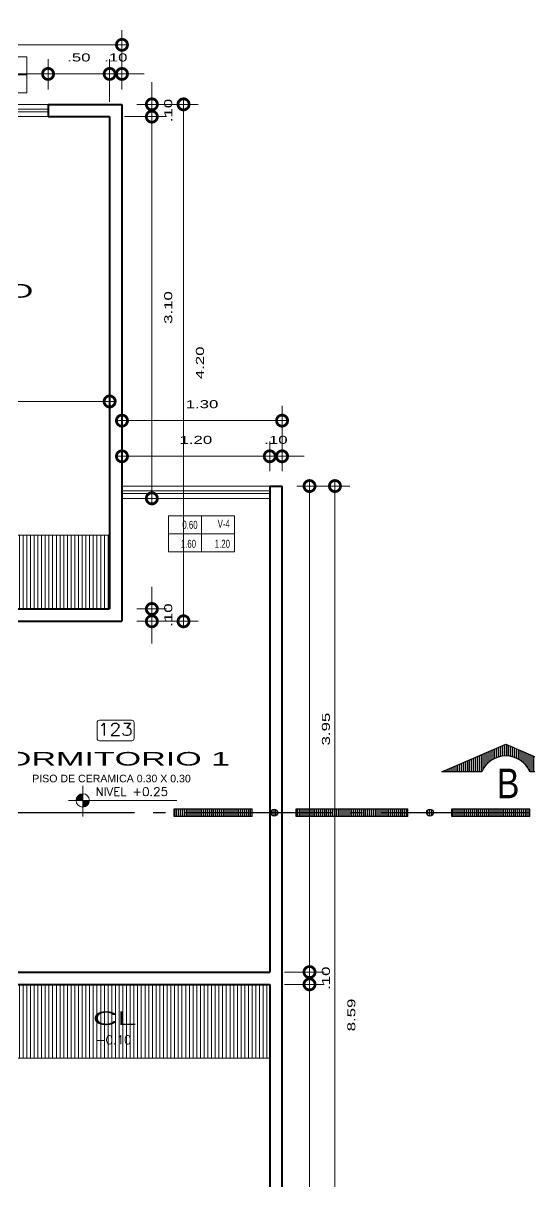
# Model space of a CAD drawing. Header units: inches. Extents: x 155.3 to 248.5, y 20.6 to 88.6.
# Drawn here: x 186.51 to 190.62, y 71.01 to 80.43 of the extents above; entities that cross this region are included whole.
import ezdxf
from ezdxf.enums import TextEntityAlignment as Align

# ---------------------------------------------------------------- set-up
doc = ezdxf.new("R2010")
doc.units = ezdxf.units.IN
doc.header["$MEASUREMENT"] = 0
doc.linetypes.add('ACAD_ISO04W100', pattern=[30, 24, -3, 0, -3])
doc.linetypes.add('CONTINUA', pattern=[0])
for name, color, linetype in [('COTAS', 252, 'Continuous'), ('EJES', 1, 'Continuous'), ('MURO', 7, 'Continuous'), ('MURO BAJO', 144, 'Continuous'), ('TEXTOS PLANTA', 7, 'Continuous'), ('TEXTURAS', 251, 'Continuous'), ('VENTANAS', 40, 'Continuous')]:
    doc.layers.add(name, color=color, linetype=linetype)
doc.styles.add('ARIAL', font='ARIALN.TTF')
doc.styles.add('Celso', font='swissel.ttf', dxfattribs={"width": 1.5})
doc.styles.add('ROMANS', font='romans', dxfattribs={"width": 1.1, "height": 1})
doc.styles.get("Standard").update_dxf_attribs({"font": 'arial.ttf'})
doc.dimstyles.new('PLANTA 1-50', dxfattribs={"dimtxt": 0.065, "dimasz": 0.18, "dimexe": 0.12, "dimexo": 0.12, "dimgap": 0.1, "dimtad": 2, "dimzin": 4, "dimdsep": 46, "dimtxsty": 'Celso', "dimblk": 'DOTSMALL', "dimcen": 0.065, "dimdle": 0.05, "dimclrd": 14, "dimclre": 251, "dimclrt": 256, "dimaunit": 1, "dimadec": 4, "dimazin": 1, "dimtfac": 1, "dimtix": 1, "dimtmove": 0, "dimatfit": 3, "dimldrblk": 'DOTSMALL', "dimfxl": 1, "dimlwd": 9, "dimlwe": 9, "dimarcsym": 0})
pattern_1 = [(90, (346.255625, 0), (0.03, 2e-18), [])]

# ---------------------------------------------------------------- blocks, each defined once
blk = doc.blocks.new('_DotSmall')
at = {"color": 0, "linetype": 'ByBlock', "lineweight": 0, "const_width": 0.5}
blk.add_lwpolyline([(-0.0625, 0, 1), (0.0625, 0, 1)], format="xyb", close=True, dxfattribs=at)
blk = doc.blocks.new('*D79')
at = {"layer": 'COTAS', "color": 251, "linetype": 'CONTINUA', "lineweight": 9, "transparency": 16777216}
blk.add_line((184.9084, 79.8889), (184.9084, 80.136), dxfattribs=at)
at = {"layer": 'COTAS', "color": 251, "linetype": 'Continuous', "lineweight": 9, "transparency": 16777216}
blk.add_line((186.7084, 79.8889), (186.7084, 80.136), dxfattribs=at)
at = {"layer": 'COTAS', "color": 14, "linetype": 'CONTINUA', "lineweight": 9, "transparency": 16777216}
blk.add_line((184.8584, 80.016), (186.7584, 80.016), dxfattribs=at)
at = {"layer": 'Defpoints', "color": 0, "lineweight": 0, "transparency": 16777216}
for p in [(186.7084, 80.016), (184.9084, 79.7689), (186.7084, 79.7689)]:
    blk.add_point(p, dxfattribs=at)
at = {"layer": 'COTAS', "color": 14, "lineweight": 9, "transparency": 16777216, "xscale": 0.18, "yscale": 0.18, "zscale": 0.18, "rotation": 180}
blk.add_blockref('_DotSmall', (184.9084, 80.016), dxfattribs=at)
at = {"layer": 'COTAS', "color": 14, "lineweight": 9, "transparency": 16777216, "xscale": 0.18, "yscale": 0.18, "zscale": 0.18}
blk.add_blockref('_DotSmall', (186.7084, 80.016), dxfattribs=at)
at = {"layer": 'COTAS', "lineweight": 0, "transparency": 16777216, "insert": (185.8084, 80.1494), "char_height": 0.065, "attachment_point": 5, "style": 'Celso'}
blk.add_mtext('1.80', dxfattribs=at)
blk = doc.blocks.new('*D80')
at = {"layer": 'COTAS', "color": 251, "linetype": 'CONTINUA', "lineweight": 9, "transparency": 16777216}
blk.add_line((186.7084, 79.8889), (186.7084, 80.136), dxfattribs=at)
at = {"layer": 'COTAS', "color": 251, "linetype": 'Continuous', "lineweight": 9, "transparency": 16777216}
blk.add_line((187.2084, 79.7889), (187.2084, 80.136), dxfattribs=at)
at = {"layer": 'COTAS', "color": 14, "linetype": 'CONTINUA', "lineweight": 9, "transparency": 16777216}
blk.add_line((186.6584, 80.016), (187.2584, 80.016), dxfattribs=at)
at = {"layer": 'Defpoints', "color": 0, "lineweight": 0, "transparency": 16777216}
for p in [(187.2084, 80.016), (186.7084, 79.7689), (187.2084, 79.6689)]:
    blk.add_point(p, dxfattribs=at)
at = {"layer": 'COTAS', "color": 14, "lineweight": 9, "transparency": 16777216, "xscale": 0.18, "yscale": 0.18, "zscale": 0.18, "rotation": 180}
blk.add_blockref('_DotSmall', (186.7084, 80.016), dxfattribs=at)
at = {"layer": 'COTAS', "color": 14, "lineweight": 9, "transparency": 16777216, "xscale": 0.18, "yscale": 0.18, "zscale": 0.18}
blk.add_blockref('_DotSmall', (187.2084, 80.016), dxfattribs=at)
at = {"layer": 'COTAS', "lineweight": 0, "transparency": 16777216, "insert": (186.9584, 80.1494), "char_height": 0.065, "attachment_point": 5, "style": 'Celso'}
blk.add_mtext('.50', dxfattribs=at)
blk = doc.blocks.new('*D81')
at = {"layer": 'COTAS', "color": 251, "linetype": 'CONTINUA', "lineweight": 9, "transparency": 16777216}
blk.add_line((187.2084, 79.7889), (187.2084, 80.136), dxfattribs=at)
at = {"layer": 'COTAS', "color": 251, "linetype": 'Continuous', "lineweight": 9, "transparency": 16777216}
blk.add_line((187.3084, 79.8889), (187.3084, 80.136), dxfattribs=at)
at = {"layer": 'COTAS', "color": 14, "linetype": 'CONTINUA', "lineweight": 9, "transparency": 16777216}
for p, q in [((187.2084, 80.016), (187.0284, 80.016)), ((187.2084, 80.016), (187.3084, 80.016)), ((187.3084, 80.016), (187.4884, 80.016))]:
    blk.add_line(p, q, dxfattribs=at)
at = {"layer": 'Defpoints', "color": 0, "lineweight": 0, "transparency": 16777216}
for p in [(187.3084, 80.016), (187.3084, 79.7689), (187.2084, 79.6689)]:
    blk.add_point(p, dxfattribs=at)
at = {"layer": 'COTAS', "color": 14, "lineweight": 9, "transparency": 16777216, "xscale": 0.18, "yscale": 0.18, "zscale": 0.18}
blk.add_blockref('_DotSmall', (187.2084, 80.016), dxfattribs=at)
at = {"layer": 'COTAS', "color": 14, "lineweight": 9, "transparency": 16777216, "xscale": 0.18, "yscale": 0.18, "zscale": 0.18, "rotation": 180}
blk.add_blockref('_DotSmall', (187.3084, 80.016), dxfattribs=at)
at = {"layer": 'COTAS', "lineweight": 0, "transparency": 16777216, "insert": (187.2584, 80.1494), "char_height": 0.065, "attachment_point": 5, "style": 'Celso'}
blk.add_mtext('.10', dxfattribs=at)
blk = doc.blocks.new('*D82')
at = {"layer": 'COTAS', "color": 251, "linetype": 'Continuous', "lineweight": 9, "transparency": 16777216}
blk.add_line((184.3084, 79.8889), (184.3084, 80.3724), dxfattribs=at)
at = {"layer": 'COTAS', "color": 251, "linetype": 'CONTINUA', "lineweight": 9, "transparency": 16777216}
blk.add_line((187.3084, 79.8889), (187.3084, 80.3724), dxfattribs=at)
at = {"layer": 'COTAS', "color": 14, "linetype": 'CONTINUA', "lineweight": 9, "transparency": 16777216}
blk.add_line((187.3584, 80.2524), (184.2584, 80.2524), dxfattribs=at)
at = {"layer": 'Defpoints', "color": 0, "lineweight": 0, "transparency": 16777216}
for p in [(184.3084, 80.2524), (184.3084, 79.7689), (187.3084, 79.7689)]:
    blk.add_point(p, dxfattribs=at)
at = {"layer": 'COTAS', "color": 14, "lineweight": 9, "transparency": 16777216, "xscale": 0.18, "yscale": 0.18, "zscale": 0.18, "rotation": 180}
blk.add_blockref('_DotSmall', (184.3084, 80.2524), dxfattribs=at)
at = {"layer": 'COTAS', "color": 14, "lineweight": 9, "transparency": 16777216, "xscale": 0.18, "yscale": 0.18, "zscale": 0.18}
blk.add_blockref('_DotSmall', (187.3084, 80.2524), dxfattribs=at)
at = {"layer": 'COTAS', "lineweight": 0, "transparency": 16777216, "insert": (185.8084, 80.3857), "char_height": 0.065, "attachment_point": 5, "style": 'Celso'}
blk.add_mtext('3.00', dxfattribs=at)
blk = doc.blocks.new('*D301')
at = {"layer": 'COTAS', "color": 251, "linetype": 'Continuous', "lineweight": 9, "transparency": 16777216}
blk.add_line((184.3084, 77.5489), (184.3084, 77.2348), dxfattribs=at)
at = {"layer": 'COTAS', "color": 251, "linetype": 'CONTINUA', "lineweight": 9, "transparency": 16777216}
blk.add_line((187.2084, 77.5489), (187.2084, 77.2348), dxfattribs=at)
at = {"layer": 'COTAS', "color": 14, "linetype": 'CONTINUA', "lineweight": 9, "transparency": 16777216}
blk.add_line((187.2584, 77.3548), (184.2584, 77.3548), dxfattribs=at)
at = {"layer": 'Defpoints', "color": 0, "lineweight": 0, "transparency": 16777216}
for p in [(184.3084, 77.6689), (187.2084, 77.6689), (184.3084, 77.3548)]:
    blk.add_point(p, dxfattribs=at)
at = {"layer": 'COTAS', "color": 14, "lineweight": 9, "transparency": 16777216, "xscale": 0.18, "yscale": 0.18, "zscale": 0.18, "rotation": 180}
blk.add_blockref('_DotSmall', (184.3084, 77.3548), dxfattribs=at)
at = {"layer": 'COTAS', "color": 14, "lineweight": 9, "transparency": 16777216, "xscale": 0.18, "yscale": 0.18, "zscale": 0.18}
blk.add_blockref('_DotSmall', (187.2084, 77.3548), dxfattribs=at)
at = {"layer": 'COTAS', "lineweight": 0, "transparency": 16777216, "insert": (185.7584, 77.2214), "char_height": 0.065, "attachment_point": 5, "style": 'Celso'}
blk.add_mtext('2.90', dxfattribs=at)
blk = doc.blocks.new('*D305')
at = {"layer": 'COTAS', "color": 251, "linetype": 'CONTINUA', "lineweight": 9, "transparency": 16777216}
blk.add_line((187.3084, 76.7875), (187.3084, 77.0292), dxfattribs=at)
at = {"layer": 'COTAS', "color": 251, "linetype": 'Continuous', "lineweight": 9, "transparency": 16777216}
blk.add_line((188.5084, 76.7875), (188.5084, 77.0292), dxfattribs=at)
at = {"layer": 'COTAS', "color": 14, "linetype": 'CONTINUA', "lineweight": 9, "transparency": 16777216}
blk.add_line((187.2584, 76.9092), (188.5584, 76.9092), dxfattribs=at)
at = {"layer": 'Defpoints', "color": 0, "lineweight": 0, "transparency": 16777216}
for p in [(188.5084, 76.9092), (187.3084, 76.6675), (188.5084, 76.6675)]:
    blk.add_point(p, dxfattribs=at)
at = {"layer": 'COTAS', "color": 14, "lineweight": 9, "transparency": 16777216, "xscale": 0.18, "yscale": 0.18, "zscale": 0.18, "rotation": 180}
blk.add_blockref('_DotSmall', (187.3084, 76.9092), dxfattribs=at)
at = {"layer": 'COTAS', "color": 14, "lineweight": 9, "transparency": 16777216, "xscale": 0.18, "yscale": 0.18, "zscale": 0.18}
blk.add_blockref('_DotSmall', (188.5084, 76.9092), dxfattribs=at)
at = {"layer": 'COTAS', "lineweight": 0, "transparency": 16777216, "insert": (187.9084, 77.0426), "char_height": 0.065, "attachment_point": 5, "style": 'Celso'}
blk.add_mtext('1.20', dxfattribs=at)
blk = doc.blocks.new('*D306')
at = {"layer": 'COTAS', "color": 251, "linetype": 'CONTINUA', "lineweight": 9, "transparency": 16777216}
blk.add_line((188.5084, 76.7875), (188.5084, 77.0292), dxfattribs=at)
at = {"layer": 'COTAS', "color": 251, "linetype": 'Continuous', "lineweight": 9, "transparency": 16777216}
blk.add_line((188.6084, 76.7875), (188.6084, 77.0292), dxfattribs=at)
at = {"layer": 'COTAS', "color": 14, "linetype": 'CONTINUA', "lineweight": 9, "transparency": 16777216}
for p, q in [((188.5084, 76.9092), (188.3284, 76.9092)), ((188.5084, 76.9092), (188.6084, 76.9092)), ((188.6084, 76.9092), (188.7884, 76.9092))]:
    blk.add_line(p, q, dxfattribs=at)
at = {"layer": 'Defpoints', "color": 0, "lineweight": 0, "transparency": 16777216}
for p in [(188.6084, 76.9092), (188.5084, 76.6675), (188.6084, 76.6675)]:
    blk.add_point(p, dxfattribs=at)
at = {"layer": 'COTAS', "color": 14, "lineweight": 9, "transparency": 16777216, "xscale": 0.18, "yscale": 0.18, "zscale": 0.18}
blk.add_blockref('_DotSmall', (188.5084, 76.9092), dxfattribs=at)
at = {"layer": 'COTAS', "color": 14, "lineweight": 9, "transparency": 16777216, "xscale": 0.18, "yscale": 0.18, "zscale": 0.18, "rotation": 180}
blk.add_blockref('_DotSmall', (188.6084, 76.9092), dxfattribs=at)
at = {"layer": 'COTAS', "lineweight": 0, "transparency": 16777216, "insert": (188.5584, 77.0426), "char_height": 0.065, "attachment_point": 5, "style": 'Celso'}
blk.add_mtext('.10', dxfattribs=at)
blk = doc.blocks.new('*D307')
at = {"layer": 'COTAS', "color": 251, "linetype": 'CONTINUA', "lineweight": 9, "transparency": 16777216}
blk.add_line((188.7284, 76.6675), (188.9512, 76.6675), dxfattribs=at)
at = {"layer": 'COTAS', "color": 14, "linetype": 'CONTINUA', "lineweight": 9, "transparency": 16777216}
blk.add_line((188.8312, 76.7175), (188.8312, 72.6689), dxfattribs=at)
at = {"layer": 'COTAS', "color": 251, "linetype": 'Continuous', "lineweight": 9, "transparency": 16777216}
blk.add_line((188.6284, 72.7189), (188.9512, 72.7189), dxfattribs=at)
at = {"layer": 'Defpoints', "color": 0, "lineweight": 0, "transparency": 16777216}
for p in [(188.6084, 76.6675), (188.5084, 72.7189), (188.8312, 72.7189)]:
    blk.add_point(p, dxfattribs=at)
at = {"layer": 'COTAS', "color": 14, "lineweight": 9, "transparency": 16777216, "xscale": 0.18, "yscale": 0.18, "zscale": 0.18}
for p, rotation in [((188.8312, 76.6675), 90), ((188.8312, 72.7189), 270)]:
    blk.add_blockref('_DotSmall', p, dxfattribs=dict(at, rotation=rotation))
at = {"layer": 'COTAS', "lineweight": 0, "transparency": 16777216, "insert": (188.9646, 74.6932), "char_height": 0.065, "attachment_point": 5, "rotation": 90, "style": 'Celso'}
blk.add_mtext('3.95', dxfattribs=at)
blk = doc.blocks.new('*D308')
at = {"layer": 'COTAS', "color": 14, "linetype": 'CONTINUA', "lineweight": 9, "transparency": 16777216}
for p, q in [((188.8312, 72.7189), (188.8312, 72.8989)), ((188.8312, 72.7189), (188.8312, 72.6189)), ((188.8312, 72.6189), (188.8312, 72.4389))]:
    blk.add_line(p, q, dxfattribs=at)
at = {"layer": 'COTAS', "color": 251, "linetype": 'CONTINUA', "lineweight": 9, "transparency": 16777216}
blk.add_line((188.6284, 72.7189), (188.9512, 72.7189), dxfattribs=at)
at = {"layer": 'COTAS', "color": 251, "linetype": 'Continuous', "lineweight": 9, "transparency": 16777216}
blk.add_line((188.6284, 72.6189), (188.9512, 72.6189), dxfattribs=at)
at = {"layer": 'Defpoints', "color": 0, "lineweight": 0, "transparency": 16777216}
for p in [(188.5084, 72.7189), (188.5084, 72.6189), (188.8312, 72.6189)]:
    blk.add_point(p, dxfattribs=at)
at = {"layer": 'COTAS', "color": 14, "lineweight": 9, "transparency": 16777216, "xscale": 0.18, "yscale": 0.18, "zscale": 0.18}
for p, rotation in [((188.8312, 72.7189), 270), ((188.8312, 72.6189), 90)]:
    blk.add_blockref('_DotSmall', p, dxfattribs=dict(at, rotation=rotation))
at = {"layer": 'COTAS', "lineweight": 0, "transparency": 16777216, "insert": (188.9646, 72.6689), "char_height": 0.065, "attachment_point": 5, "rotation": 90, "style": 'Celso'}
blk.add_mtext('.10', dxfattribs=at)
blk = doc.blocks.new('*D309')
at = {"layer": 'COTAS', "color": 251, "linetype": 'CONTINUA', "lineweight": 9, "transparency": 16777216}
blk.add_line((188.6284, 72.6189), (188.9512, 72.6189), dxfattribs=at)
at = {"layer": 'COTAS', "color": 14, "linetype": 'CONTINUA', "lineweight": 9, "transparency": 16777216}
blk.add_line((188.8312, 72.6689), (188.8312, 68.023), dxfattribs=at)
at = {"layer": 'COTAS', "color": 251, "linetype": 'Continuous', "lineweight": 9, "transparency": 16777216}
blk.add_line((188.7284, 68.073), (188.9512, 68.073), dxfattribs=at)
at = {"layer": 'Defpoints', "color": 0, "lineweight": 0, "transparency": 16777216}
for p in [(188.5084, 72.6189), (188.6084, 68.073), (188.8312, 68.073)]:
    blk.add_point(p, dxfattribs=at)
at = {"layer": 'COTAS', "color": 14, "lineweight": 9, "transparency": 16777216, "xscale": 0.18, "yscale": 0.18, "zscale": 0.18}
for p, rotation in [((188.8312, 72.6189), 90), ((188.8312, 68.073), 270)]:
    blk.add_blockref('_DotSmall', p, dxfattribs=dict(at, rotation=rotation))
at = {"layer": 'COTAS', "lineweight": 0, "transparency": 16777216, "insert": (188.9646, 70.3459), "char_height": 0.065, "attachment_point": 5, "rotation": 90, "style": 'Celso'}
blk.add_mtext('4.55', dxfattribs=at)
blk = doc.blocks.new('*D310')
at = {"layer": 'COTAS', "color": 251, "linetype": 'Continuous', "lineweight": 9, "transparency": 16777216}
blk.add_line((188.7284, 76.6675), (189.1579, 76.6675), dxfattribs=at)
at = {"layer": 'COTAS', "color": 14, "linetype": 'CONTINUA', "lineweight": 9, "transparency": 16777216}
blk.add_line((189.0379, 68.023), (189.0379, 76.7175), dxfattribs=at)
at = {"layer": 'COTAS', "color": 251, "linetype": 'CONTINUA', "lineweight": 9, "transparency": 16777216}
blk.add_line((188.7284, 68.073), (189.1579, 68.073), dxfattribs=at)
at = {"layer": 'Defpoints', "color": 0, "lineweight": 0, "transparency": 16777216}
for p in [(188.6084, 76.6675), (189.0379, 76.6675), (188.6084, 68.073)]:
    blk.add_point(p, dxfattribs=at)
at = {"layer": 'COTAS', "color": 14, "lineweight": 9, "transparency": 16777216, "xscale": 0.18, "yscale": 0.18, "zscale": 0.18}
for p, rotation in [((189.0379, 76.6675), 90), ((189.0379, 68.073), 270)]:
    blk.add_blockref('_DotSmall', p, dxfattribs=dict(at, rotation=rotation))
at = {"layer": 'COTAS', "lineweight": 0, "transparency": 16777216, "insert": (189.1713, 72.3702), "char_height": 0.065, "attachment_point": 5, "rotation": 90, "style": 'Celso'}
blk.add_mtext('8.59', dxfattribs=at)
blk = doc.blocks.new('*D319')
at = {"layer": 'COTAS', "color": 14, "linetype": 'CONTINUA', "lineweight": 9, "transparency": 16777216}
for p, q in [((187.551, 75.6689), (187.551, 75.8489)), ((187.551, 75.5689), (187.551, 75.6689)), ((187.551, 75.5689), (187.551, 75.3889))]:
    blk.add_line(p, q, dxfattribs=at)
at = {"layer": 'COTAS', "color": 251, "linetype": 'Continuous', "lineweight": 9, "transparency": 16777216}
blk.add_line((187.4284, 75.6689), (187.671, 75.6689), dxfattribs=at)
at = {"layer": 'COTAS', "color": 251, "linetype": 'CONTINUA', "lineweight": 9, "transparency": 16777216}
blk.add_line((187.4284, 75.5689), (187.671, 75.5689), dxfattribs=at)
at = {"layer": 'Defpoints', "color": 0, "lineweight": 0, "transparency": 16777216}
for p in [(187.3084, 75.6689), (187.551, 75.6689), (187.3084, 75.5689)]:
    blk.add_point(p, dxfattribs=at)
at = {"layer": 'COTAS', "color": 14, "lineweight": 9, "transparency": 16777216, "xscale": 0.18, "yscale": 0.18, "zscale": 0.18}
for p, rotation in [((187.551, 75.6689), 270), ((187.551, 75.5689), 90)]:
    blk.add_blockref('_DotSmall', p, dxfattribs=dict(at, rotation=rotation))
at = {"layer": 'COTAS', "lineweight": 0, "transparency": 16777216, "insert": (187.6843, 75.6189), "char_height": 0.065, "attachment_point": 5, "rotation": 90, "style": 'Celso'}
blk.add_mtext('.10', dxfattribs=at)
blk = doc.blocks.new('*D320')
at = {"layer": 'COTAS', "color": 251, "linetype": 'Continuous', "lineweight": 9, "transparency": 16777216}
blk.add_line((187.3284, 79.6689), (187.671, 79.6689), dxfattribs=at)
at = {"layer": 'COTAS', "color": 14, "linetype": 'CONTINUA', "lineweight": 9, "transparency": 16777216}
blk.add_line((187.551, 76.5175), (187.551, 79.7189), dxfattribs=at)
at = {"layer": 'COTAS', "color": 251, "linetype": 'CONTINUA', "lineweight": 9, "transparency": 16777216}
blk.add_line((187.4284, 76.5675), (187.671, 76.5675), dxfattribs=at)
at = {"layer": 'Defpoints', "color": 0, "lineweight": 0, "transparency": 16777216}
for p in [(187.2084, 79.6689), (187.551, 79.6689), (187.3084, 76.5675)]:
    blk.add_point(p, dxfattribs=at)
at = {"layer": 'COTAS', "color": 14, "lineweight": 9, "transparency": 16777216, "xscale": 0.18, "yscale": 0.18, "zscale": 0.18}
for p, rotation in [((187.551, 79.6689), 90), ((187.551, 76.5675), 270)]:
    blk.add_blockref('_DotSmall', p, dxfattribs=dict(at, rotation=rotation))
at = {"layer": 'COTAS', "lineweight": 0, "transparency": 16777216, "insert": (187.6843, 78.1182), "char_height": 0.065, "attachment_point": 5, "rotation": 90, "style": 'Celso'}
blk.add_mtext('3.10', dxfattribs=at)
blk = doc.blocks.new('*D321')
at = {"layer": 'COTAS', "color": 14, "linetype": 'CONTINUA', "lineweight": 9, "transparency": 16777216}
for p, q in [((187.551, 79.7689), (187.551, 79.9489)), ((187.551, 79.6689), (187.551, 79.7689)), ((187.551, 79.6689), (187.551, 79.4889))]:
    blk.add_line(p, q, dxfattribs=at)
at = {"layer": 'COTAS', "color": 251, "linetype": 'Continuous', "lineweight": 9, "transparency": 16777216}
blk.add_line((187.4284, 79.7689), (187.671, 79.7689), dxfattribs=at)
at = {"layer": 'COTAS', "color": 251, "linetype": 'CONTINUA', "lineweight": 9, "transparency": 16777216}
blk.add_line((187.3284, 79.6689), (187.671, 79.6689), dxfattribs=at)
at = {"layer": 'Defpoints', "color": 0, "lineweight": 0, "transparency": 16777216}
for p in [(187.3084, 79.7689), (187.551, 79.7689), (187.2084, 79.6689)]:
    blk.add_point(p, dxfattribs=at)
at = {"layer": 'COTAS', "color": 14, "lineweight": 9, "transparency": 16777216, "xscale": 0.18, "yscale": 0.18, "zscale": 0.18}
for p, rotation in [((187.551, 79.7689), 270), ((187.551, 79.6689), 90)]:
    blk.add_blockref('_DotSmall', p, dxfattribs=dict(at, rotation=rotation))
at = {"layer": 'COTAS', "lineweight": 0, "transparency": 16777216, "insert": (187.6843, 79.7189), "char_height": 0.065, "attachment_point": 5, "rotation": 90, "style": 'Celso'}
blk.add_mtext('.10', dxfattribs=at)
blk = doc.blocks.new('*D322')
at = {"layer": 'COTAS', "color": 251, "linetype": 'CONTINUA', "lineweight": 9, "transparency": 16777216}
blk.add_line((187.4284, 79.7689), (187.9283, 79.7689), dxfattribs=at)
at = {"layer": 'COTAS', "color": 14, "linetype": 'CONTINUA', "lineweight": 9, "transparency": 16777216}
blk.add_line((187.8083, 79.8189), (187.8083, 75.5189), dxfattribs=at)
at = {"layer": 'COTAS', "color": 251, "linetype": 'Continuous', "lineweight": 9, "transparency": 16777216}
blk.add_line((187.4284, 75.5689), (187.9283, 75.5689), dxfattribs=at)
at = {"layer": 'Defpoints', "color": 0, "lineweight": 0, "transparency": 16777216}
for p in [(187.3084, 79.7689), (187.3084, 75.5689), (187.8083, 75.5689)]:
    blk.add_point(p, dxfattribs=at)
at = {"layer": 'COTAS', "color": 14, "lineweight": 9, "transparency": 16777216, "xscale": 0.18, "yscale": 0.18, "zscale": 0.18}
for p, rotation in [((187.8083, 79.7689), 90), ((187.8083, 75.5689), 270)]:
    blk.add_blockref('_DotSmall', p, dxfattribs=dict(at, rotation=rotation))
at = {"layer": 'COTAS', "lineweight": 0, "transparency": 16777216, "insert": (187.9417, 77.6689), "char_height": 0.065, "attachment_point": 5, "rotation": 90, "style": 'Celso'}
blk.add_mtext('4.20', dxfattribs=at)
blk = doc.blocks.new('*D343')
at = {"layer": 'COTAS', "color": 251, "linetype": 'CONTINUA', "lineweight": 9, "transparency": 16777216}
blk.add_line((187.3084, 76.7875), (187.3084, 77.319), dxfattribs=at)
at = {"layer": 'COTAS', "color": 251, "linetype": 'Continuous', "lineweight": 9, "transparency": 16777216}
blk.add_line((188.6084, 76.7875), (188.6084, 77.319), dxfattribs=at)
at = {"layer": 'COTAS', "color": 14, "linetype": 'CONTINUA', "lineweight": 9, "transparency": 16777216}
blk.add_line((187.2584, 77.199), (188.6584, 77.199), dxfattribs=at)
at = {"layer": 'Defpoints', "color": 0, "lineweight": 0, "transparency": 16777216}
for p in [(188.6084, 77.199), (187.3084, 76.6675), (188.6084, 76.6675)]:
    blk.add_point(p, dxfattribs=at)
at = {"layer": 'COTAS', "color": 14, "lineweight": 9, "transparency": 16777216, "xscale": 0.18, "yscale": 0.18, "zscale": 0.18, "rotation": 180}
blk.add_blockref('_DotSmall', (187.3084, 77.199), dxfattribs=at)
at = {"layer": 'COTAS', "color": 14, "lineweight": 9, "transparency": 16777216, "xscale": 0.18, "yscale": 0.18, "zscale": 0.18}
blk.add_blockref('_DotSmall', (188.6084, 77.199), dxfattribs=at)
at = {"layer": 'COTAS', "lineweight": 0, "transparency": 16777216, "insert": (187.9584, 77.3324), "char_height": 0.065, "attachment_point": 5, "style": 'Celso'}
blk.add_mtext('1.30', dxfattribs=at)
blk = doc.blocks.new('LCOR-V-I-S')
h = blk.add_hatch()
h.set_pattern_fill('ANSI31', color=256, scale=0.1, angle=135, style=0)
h.set_pattern_definition([(180, (44.807254, 118.602375), (-3e-18, 0.0125), [])])
h.paths.add_polyline_path([(-0.2622, 1.3396), (-0.4401, 0.9284), (-0.2622, 0.5171), (-0.2622, 0.7747, -0.66397), (-0.2622, 1.082)])
h = blk.add_hatch()
h.set_pattern_fill('ANSI31', color=256, scale=0.1, angle=135, style=0)
h.set_pattern_definition([(180, (39.368808, -115.127626), (2e-16, -0.0125), [])])
h.paths.add_polyline_path([(-0.025, -1.1992), (0.025, -1.1992), (0.025, -0.6992), (-0.025, -0.6992)])
h.paths.add_polyline_path([(-0.0223, -0.5578, 1), (0.0219, -0.5578, 1)])
h.paths.add_polyline_path([(-0.025, -0.4172), (0.025, -0.4172), (0.025, 0.3), (-0.025, 0.3)])
h.paths.add_polyline_path([(-0.0223, 0.4412, 1), (0.0219, 0.4412, 1)])
h.paths.add_polyline_path([(-0.025, 0.582), (0.025, 0.582), (0.025, 1.082), (-0.025, 1.082)])
at = {"color": 2}
for p, q in [((-0.025, 0.582), (-0.025, 1.082)), ((0.025, 1.082), (-0.025, 1.082)), ((0.025, 1.082), (0.025, 0.582)), ((0.025, 0.582), (-0.025, 0.582)), ((-0.025, -0.4172), (-0.025, 0.3)), ((0.025, 0.3), (-0.025, 0.3)), ((0.025, 0.3), (0.025, -0.4172)), ((0.025, -0.4172), (-0.025, -0.4172)), ((0.025, -0.6992), (-0.025, -0.6992)), ((-0.025, -1.1992), (-0.025, -0.6992)), ((0.025, -0.6992), (0.025, -1.1992)), ((0.025, -1.1992), (-0.025, -1.1992))]:
    blk.add_line(p, q, dxfattribs=at)
blk.add_lwpolyline([(-0.4401, 0.9284), (-0.2622, 1.3396), (-0.2622, 1.082, 0.66397), (-0.2622, 0.7747), (-0.2622, 0.5171)], format="xyb", close=True, dxfattribs=at)
for centre in [(-0.0002, 0.4412), (-0.0002, -0.5578)]:
    blk.add_circle(centre, 0.0221, dxfattribs=at)
at = {"style": 'ARIAL', "flags": 4}
blk.add_attdef('CORTE', text='', height=0.19, dxfattribs=at).set_placement((-0.1865, 0.8395), align=Align.CENTER)

msp = doc.modelspace()

# ---------------------------------------------------------------- hatches: boundary and pattern name
at = {"layer": 'TEXTOS PLANTA', "lineweight": 9}
h = msp.add_hatch(color=7, dxfattribs=at)
h.paths.add_polyline_path([(186.9356, 74.1134), (186.9903, 74.1134), (186.9903, 74.1681, 0.414214)])
h.paths.add_polyline_path([(186.9903, 74.1134), (186.9903, 74.0588, 0.414214), (187.0449, 74.1134)])
at = {"layer": 'TEXTURAS', "lineweight": 0}
h = msp.add_hatch(dxfattribs=at)
h.set_pattern_fill('_USER', color=251, scale=0.03, angle=90, style=0, pattern_type=0)
h.set_pattern_definition(pattern_1)
h.paths.add_polyline_path([(185.2111, 76.2689), (187.2084, 76.2689), (187.2084, 75.6689), (185.2111, 75.6689)])
h = msp.add_hatch(dxfattribs=at)
h.set_pattern_fill('_USER', color=251, scale=0.03, angle=90, style=0, pattern_type=0)
h.set_pattern_definition(pattern_1)
h.paths.add_polyline_path([(185.9111, 72.6189), (188.5084, 72.6189), (188.5084, 72.0189), (185.9111, 72.0189)])

# ---------------------------------------------------------------- linework, layer by layer
at = {"layer": 'EJES', "linetype": 'ACAD_ISO04W100', "lineweight": 30, "ltscale": 0.05}
msp.add_line((184.6111, 74.0144), (190.6198, 74.0144), dxfattribs=at)
at = {"layer": 'MURO', "color": 7, "lineweight": 40}
for p, q in [((186.7084, 79.7689), (186.7084, 79.6689)), ((186.7084, 79.7689), (187.3084, 79.7689)), ((187.3084, 79.7689), (187.3084, 75.5689)), ((186.7084, 79.6689), (187.2084, 79.6689)), ((187.2084, 79.6689), (187.2084, 75.6689)), ((188.5084, 76.6675), (188.5084, 72.7189)), ((188.5084, 76.6675), (188.6084, 76.6675)), ((188.6084, 68.073), (188.6084, 76.6675)), ((185.2111, 75.6689), (187.2084, 75.6689)), ((185.1111, 75.5689), (187.3084, 75.5689)), ((185.8111, 72.7189), (188.5084, 72.7189)), ((185.9111, 72.6189), (188.5084, 72.6189)), ((188.5084, 72.6189), (188.5084, 68.073))]:
    msp.add_line(p, q, dxfattribs=at)
at = {"layer": 'MURO BAJO', "lineweight": 15}
for p, q in [((186.7084, 79.7689), (184.9084, 79.7689)), ((184.9084, 79.6689), (186.7084, 79.6689)), ((188.5084, 76.6675), (187.3084, 76.6675)), ((188.5084, 76.5675), (187.3084, 76.5675))]:
    msp.add_line(p, q, dxfattribs=at)
at = {"layer": 'TEXTOS PLANTA', "color": 7, "lineweight": 9}
for p, q in [((186.9903, 74.2323), (186.9903, 73.9841)), ((186.8731, 74.1134), (187.7545, 74.1134))]:
    msp.add_line(p, q, dxfattribs=at)
for points in [[(186.5354, 80.1554), (186.0003, 80.1554), (186.0003, 79.8635), (186.5354, 79.8635), (186.5354, 80.1554)], [(186.5354, 80.0094), (186.0003, 80.0094)], [(188.2219, 76.4257), (187.6868, 76.4257), (187.6868, 76.1338), (188.2219, 76.1338), (188.2219, 76.4257)], [(187.9543, 76.4257), (187.9543, 76.1338)], [(188.2219, 76.2797), (187.6868, 76.2797)]]:
    msp.add_lwpolyline(points, dxfattribs=at)
msp.add_lwpolyline([(187.3872, 74.7652), (187.1267, 74.7652, 0.414214), (187.1067, 74.7452), (187.1067, 74.6177, 0.414214), (187.1267, 74.5977), (187.3872, 74.5977, 0.414214), (187.4072, 74.6177), (187.4072, 74.7452, 0.414214)], format="xyb", close=True, dxfattribs=at)
msp.add_circle((186.9903, 74.1134), 0.0546, dxfattribs=at)
at = {"layer": 'TEXTURAS', "color": 251, "lineweight": 0}
for p, q in [((185.2111, 76.2689), (187.2084, 76.2689)), ((185.9111, 72.0189), (188.5084, 72.0189))]:
    msp.add_line(p, q, dxfattribs=at)
at = {"layer": 'VENTANAS', "lineweight": 20}
for p, q in [((186.7084, 79.7289), (184.9084, 79.7289)), ((184.9084, 79.7089), (186.7084, 79.7089)), ((188.5084, 76.6275), (187.3084, 76.6275)), ((188.5084, 76.6075), (187.3084, 76.6075))]:
    msp.add_line(p, q, dxfattribs=at)

# ---------------------------------------------------------------- block references
at = {"lineweight": 0}
ref = msp.add_blockref('LCOR-V-I-S', (189.2504, 74.0144), dxfattribs=dict(at, xscale=1.265625, yscale=1.265625, zscale=1.265625, rotation=270))
ref.add_attrib('CORTE', 'B', dxfattribs={"color": 6, "height": 0.2405, "style": 'ARIAL', "flags": 4}).set_placement((190.5354, 74.1313), align=Align.RIGHT)

# ---------------------------------------------------------------- texts
at = {"layer": 'TEXTOS PLANTA', "color": 7, "lineweight": 9}
for s, height, width, p in [('DORMITORIO', 0.11, 1.8, (184.7916, 78.1982)), ('0.60', 0.06486, 0.7, (187.7988, 76.3202)), ('V-4', 0.06486, 0.7, (188.0854, 76.3284)), ('1.60', 0.06486, 0.7, (187.7865, 76.1662)), ('1.20', 0.06486, 0.7, (188.0621, 76.1662)), ('DORMITORIO 1', 0.11, 1.8, (186.1584, 74.3969)), ('CL', 0.11, 1.8, (187.0726, 72.2888))]:
    msp.add_text(s, height=height, dxfattribs=dict(at, width=width)).set_placement(p)
at = {"layer": 'TEXTOS PLANTA', "color": 7, "lineweight": 9, "style": 'ROMANS', "width": 1.1}
msp.add_text('123', height=0.1, dxfattribs=at).set_placement((187.2541, 74.6902), align=Align.MIDDLE_CENTER)
at = {"layer": 'TEXTOS PLANTA', "color": 7, "lineweight": 9}
msp.add_text('PISO DE CERAMICA 0.30 X 0.30', height=0.061427, dxfattribs=at).set_placement((186.5797, 74.2607))
at = {"layer": 'TEXTOS PLANTA', "color": 7, "lineweight": 9, "style": 'ROMANS'}
for s, p in [('NIVEL +0.25', (187.0938, 74.1494)), ('+0.10', (187.0969, 72.1332))]:
    msp.add_text(s, height=0.07, dxfattribs=at).set_placement(p)

# ---------------------------------------------------------------- dimensions: what is measured, and where the dimension line sits
at = {"layer": 'COTAS', "lineweight": 0}
for base, p1, p2, picture, middle in [((184.3084, 80.2524), (187.3084, 79.7689), (184.3084, 79.7689), '*D82', (185.8084, 80.3857)), ((184.3084, 77.3548), (187.2084, 77.6689), (184.3084, 77.6689), '*D301', (185.7584, 77.2214)), ((188.6084, 77.199), (187.3084, 76.6675), (188.6084, 76.6675), '*D343', (187.9584, 77.3324)), ((188.5084, 76.9092), (187.3084, 76.6675), (188.5084, 76.6675), '*D305', (187.9084, 77.0426))]:
    dim = msp.add_linear_dim(base=base, p1=p1, p2=p2, dimstyle='PLANTA 1-50', dxfattribs=at)
    dim.commit()
    dim.dimension.update_dxf_attribs({"geometry": picture, "text_midpoint": middle})
for base, p1, p2, picture, middle in [((186.7084, 80.016), (184.9084, 79.7689), (186.7084, 79.7689), '*D79', (185.8084, 80.1494)), ((187.2084, 80.016), (186.7084, 79.7689), (187.2084, 79.6689), '*D80', (186.9584, 80.1494)), ((187.3084, 80.016), (187.2084, 79.6689), (187.3084, 79.7689), '*D81', (187.2584, 80.1494)), ((188.6084, 76.9092), (188.5084, 76.6675), (188.6084, 76.6675), '*D306', (188.5584, 77.0426))]:
    dim = msp.add_linear_dim(base=base, p1=p1, p2=p2, dimstyle='PLANTA 1-50', override={"dimtmove": 1}, dxfattribs=at)
    dim.commit()
    dim.dimension.update_dxf_attribs({"geometry": picture, "text_midpoint": middle})
for base, p1, p2, picture, middle in [((187.551, 79.7689), (187.2084, 79.6689), (187.3084, 79.7689), '*D321', (187.6843, 79.7189)), ((187.551, 79.6689), (187.3084, 76.5675), (187.2084, 79.6689), '*D320', (187.6843, 78.1182)), ((188.8312, 72.6189), (188.5084, 72.7189), (188.5084, 72.6189), '*D308', (188.9646, 72.6689)), ((188.8312, 68.073), (188.5084, 72.6189), (188.6084, 68.073), '*D309', (188.9646, 70.3459))]:
    dim = msp.add_linear_dim(base=base, p1=p1, p2=p2, angle=90, dimstyle='PLANTA 1-50', override={"dimtmove": 1}, dxfattribs=at)
    dim.commit()
    dim.dimension.update_dxf_attribs({"geometry": picture, "text_midpoint": middle})
for base, p1, p2, picture, middle in [((187.8083, 75.5689), (187.3084, 79.7689), (187.3084, 75.5689), '*D322', (187.9417, 77.6689)), ((188.8312, 72.7189), (188.6084, 76.6675), (188.5084, 72.7189), '*D307', (188.9646, 74.6932)), ((189.0379, 76.6675), (188.6084, 68.073), (188.6084, 76.6675), '*D310', (189.1713, 72.3702)), ((187.551, 75.6689), (187.3084, 75.5689), (187.3084, 75.6689), '*D319', (187.6843, 75.6189))]:
    dim = msp.add_linear_dim(base=base, p1=p1, p2=p2, angle=90, dimstyle='PLANTA 1-50', dxfattribs=at)
    dim.commit()
    dim.dimension.update_dxf_attribs({"geometry": picture, "text_midpoint": middle})

doc.saveas('drawing.dxf')
